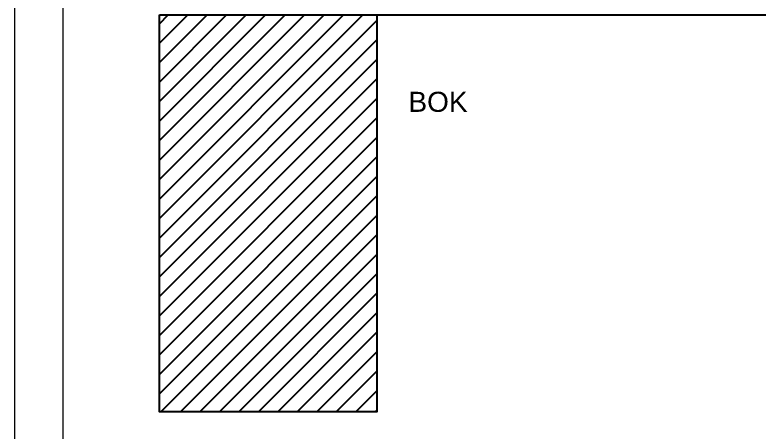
# Model space of a CAD drawing. Header units: millimetres. Extents: x 2214 to 8154, y -2115 to 2085.
# Drawn here: x 2214 to 3759, y -353 to 512 of the extents above; entities that cross this region are included whole.
import ezdxf

# ---------------------------------------------------------------- set-up
doc = ezdxf.new("R2010")
doc.units = ezdxf.units.MM
doc.layers.add('tabelka', color=155, linetype='Continuous')
doc.layers.add('WYMIAR', color=96, linetype='Continuous')

msp = doc.modelspace()

# ---------------------------------------------------------------- hatches: boundary and pattern name
at = {"ltscale": 4}
h = msp.add_hatch(dxfattribs=at)
h.set_pattern_fill('ANSI31', color=256, scale=9, style=0)
h.paths.add_polyline_path([(2514.2, 511.9), (2965.3, 511.9), (2965.3, -311.4), (2514.2, -311.4)])

# ---------------------------------------------------------------- linework, layer by layer
msp.add_line((2514.2, 511.9), (5532.1, 511.9))
msp.add_lwpolyline([(2514.2, 511.9), (2965.3, 511.9), (2965.3, -311.4), (2514.2, -311.4)], close=True)
at = {"layer": 'tabelka', "lineweight": 5}
for points in [[(2214.2, 2085.3), (8154.2, 2085.3), (8154.2, -2114.7), (2214.2, -2114.7)], [(2314.2, 1985.3), (8054.2, 1985.3), (8054.2, -2014.7), (2314.2, -2014.7)]]:
    msp.add_lwpolyline(points, close=True, dxfattribs=at)

# ---------------------------------------------------------------- texts
at = {"layer": 'WYMIAR', "insert": (3030.9, 352.4), "char_height": 41.595, "width": 196.525, "attachment_point": 1}
msp.add_mtext('{\\f@Arial Unicode MS|b0|i0|c238|p34;BOK}', dxfattribs=at)

doc.saveas('drawing.dxf')
